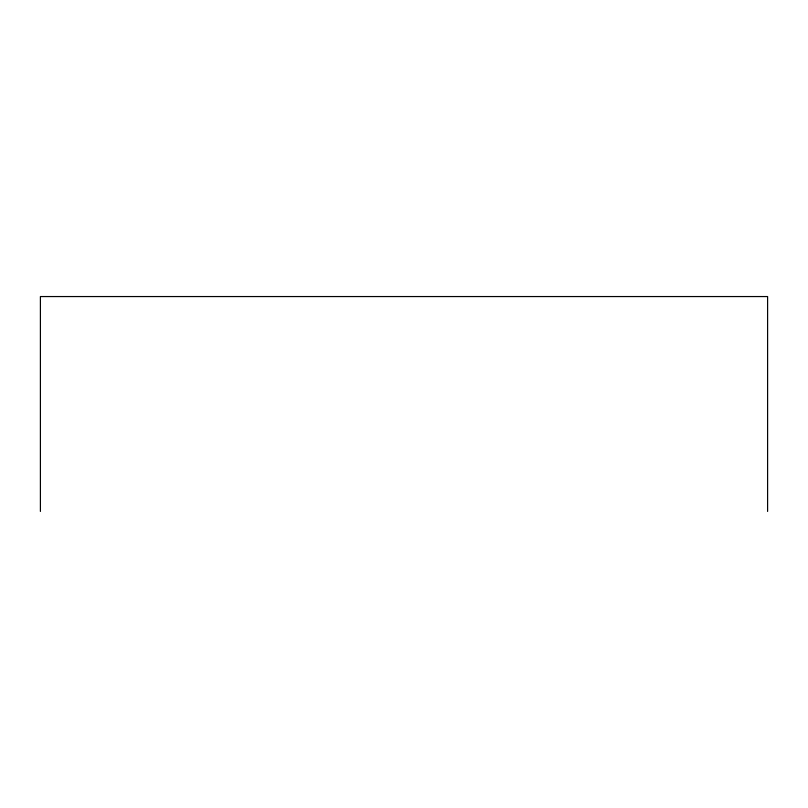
<?xml version="1.0" encoding="UTF-8"?>
<svg xmlns="http://www.w3.org/2000/svg" width="808" height="808" viewBox="0 0 808 808"><rect width="100%" height="100%" fill="white"/><g stroke="black" fill="none" stroke-linecap="round" stroke-linejoin="round"><path stroke-width="1.21" d="M767.6 511.444L767.6 296.556L40.4 296.556L40.4 511.444"/></g></svg>
